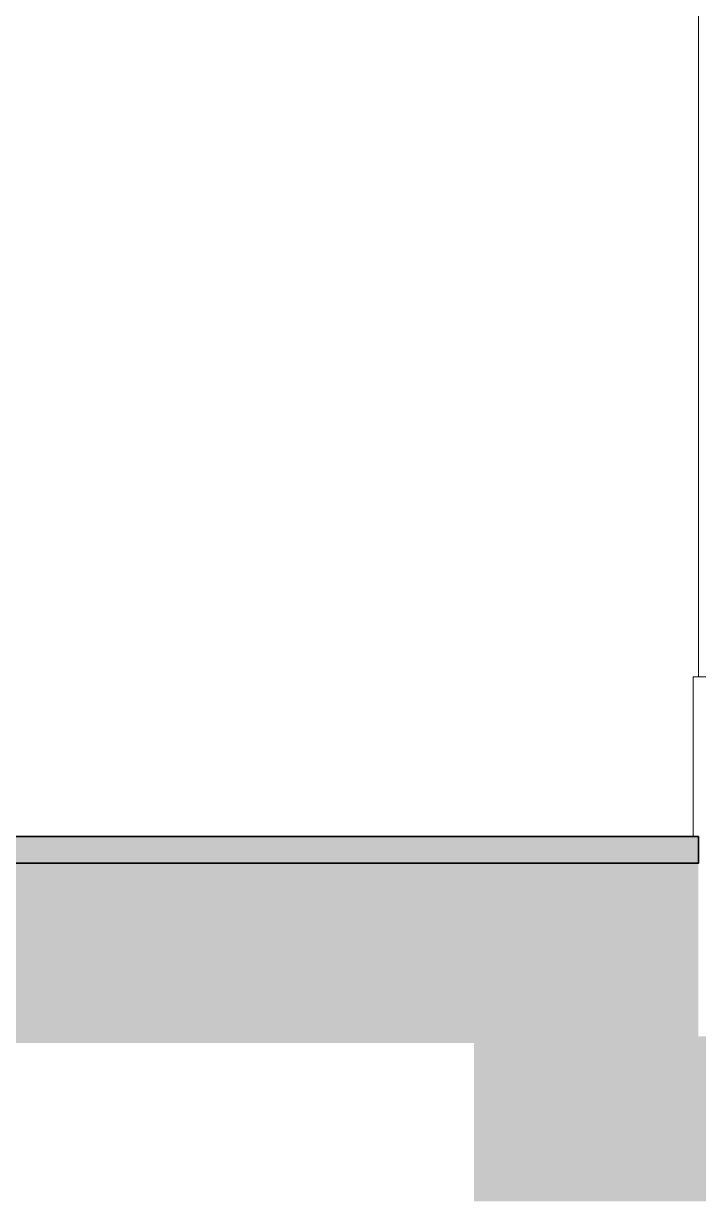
# Model space of a CAD drawing. Header units: millimetres. Extents: x 38742 to 206544, y -3832 to 13261.
# Drawn here: x 60323 to 62856, y -1420 to 3003 of the extents above; entities that cross this region are included whole.
import ezdxf

# ---------------------------------------------------------------- set-up
doc = ezdxf.new("R2010")
doc.units = ezdxf.units.MM
doc.header["$MEASUREMENT"] = 0
doc.layers.add('отделка', color=7, linetype='Continuous')
doc.layers.add('стены02', color=7, linetype='Continuous')
for name, color, linetype, lineweight in [('отделка_Ном._пера__96', 7, 'Continuous', 13), ('подп стены Инжзащита_Ном._пера__94', 252, 'Continuous', 13), ('подп стены Инжзащита_Ном._пера__97', 7, 'Continuous', 20), ('подп стены Инжзащита_Ном._пера__98', 7, 'Continuous', 35), ('стены02_Ном._пера__96', 7, 'Continuous', 13)]:
    doc.layers.add(name, color=color, linetype=linetype, lineweight=lineweight)

# ---------------------------------------------------------------- blocks, each defined once
blk = doc.blocks.new('Элемент разреза_10_2')
at = {"layer": 'отделка_Ном._пера__96', "linetype": 'Continuous'}
blk.add_line((62855.7, 550), (62855.7, 7237.6), dxfattribs=at)
blk = doc.blocks.new('Элемент разреза_20_2')
at = {"layer": 'стены02_Ном._пера__96', "linetype": 'Continuous'}
for p, q in [((62835.7, 550), (63090.7, 550)), ((62835.7, -50), (62835.7, 550)), ((62855.7, -50), (62835.7, -50))]:
    blk.add_line(p, q, dxfattribs=at)

msp = doc.modelspace()

# ---------------------------------------------------------------- hatches: boundary and pattern name
at = {"layer": 'подп стены Инжзащита_Ном._пера__94', "linetype": 'Continuous'}
msp.add_hatch(color=256, dxfattribs=at).paths.add_polyline_path([(62855.7, -50), (44106.3, -50), (44106.3, -150), (62855.7, -150)])
at = {"layer": 'подп стены Инжзащита_Ном._пера__97', "linetype": 'Continuous'}
h = msp.add_hatch(dxfattribs=at)
h.set_pattern_fill('ГРУНТ_0002', color=256, style=0, pattern_type=2)
h.set_pattern_definition([(45, (0, 0), (-275.7716, 275.7716), []), (45, (-91.9, 91.9), (-551.543, 551.543), []), (45, (-183.85, 183.85), (-551.543, 551.543), []), (135, (-275.77, 275.77), (91.92388, 91.92388), [390, -390])])
h.paths.add_polyline_path([(39484.7, -825.3), (39282.3, -1634.9), (38741.8, -1322.8), (39035.1, -150), (62855.7, -150), (62855.7, -800), (72601.8, -800), (72601.8, -1419.9), (62013.8, -1419.9), (62013.8, -825.3)])

# ---------------------------------------------------------------- linework, layer by layer
at = {"layer": 'подп стены Инжзащита_Ном._пера__98', "linetype": 'Continuous', "flags": 128}
msp.add_lwpolyline([(62855.7, -50), (44106.3, -50), (44106.3, -150), (62855.7, -150)], close=True, dxfattribs=at)

# ---------------------------------------------------------------- block references
at = {"layer": 'отделка'}
msp.add_blockref('Элемент разреза_10_2', (0, 0), dxfattribs=at)
at = {"layer": 'стены02'}
msp.add_blockref('Элемент разреза_20_2', (0, 0), dxfattribs=at)

doc.saveas('drawing.dxf')
